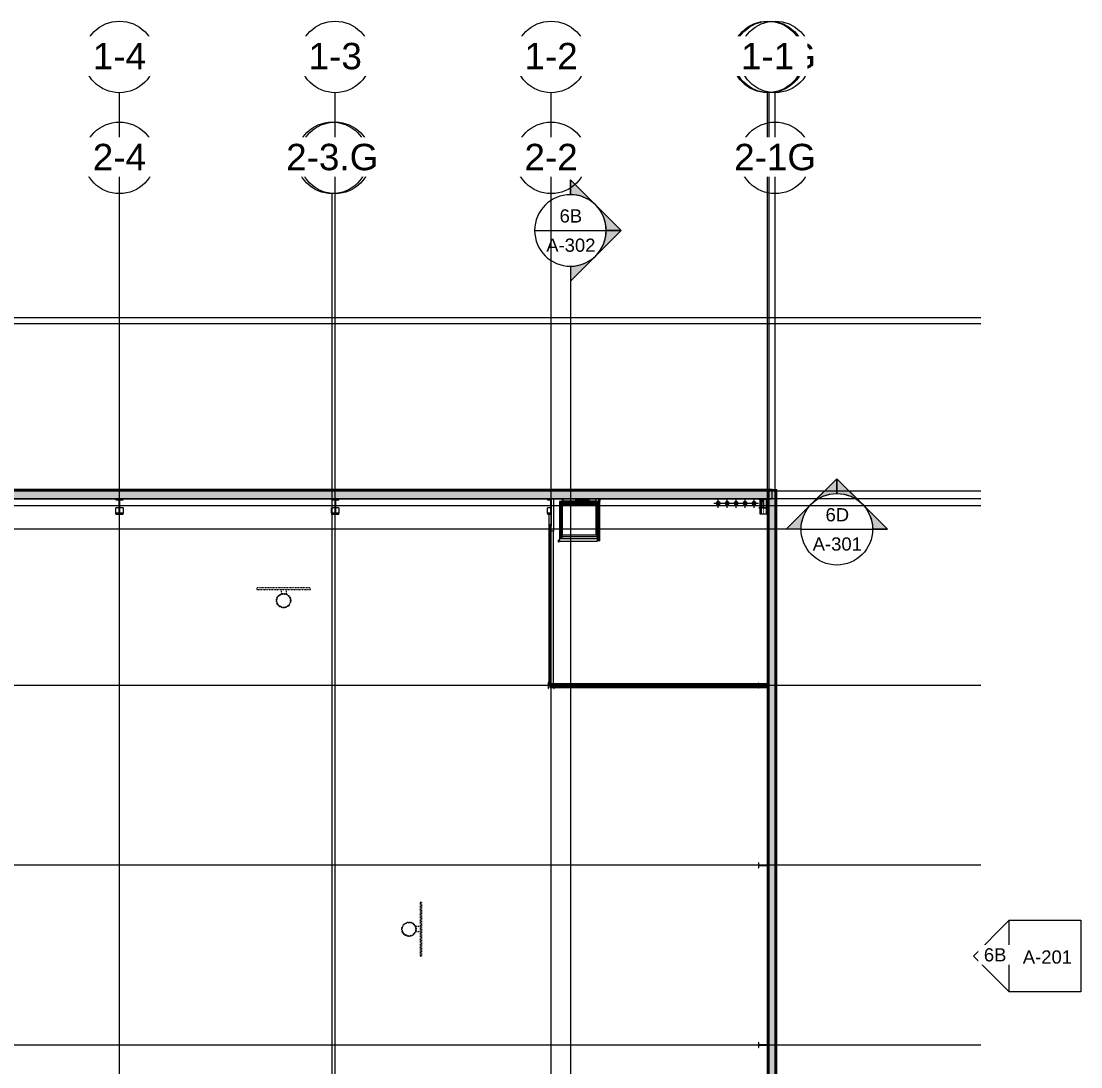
# Model space of a CAD drawing. Header units: inches. Extents: x 21290 to 29416, y -23522 to -20467.
# Drawn here: x 25270 to 26691, y -21897 to -20493 of the extents above; entities that cross this region are included whole.
import ezdxf

# ---------------------------------------------------------------- set-up
doc = ezdxf.new("R2010")
doc.units = ezdxf.units.IN
doc.header["$MEASUREMENT"] = 0
for name, pattern in [('Dash', [0.25, 0.125, -0.125]), ('Grid Line 1_2_', [0.875, 0.5, -0.125, 0.125, -0.125]), ('Hidden 1_8_', [0.1875, 0.125, -0.0625])]:
    doc.linetypes.add(name, pattern=pattern)
for name, color, linetype, lineweight in [('A-AREA', 32, 'Continuous', 70), ('A-GLAZ', 151, 'Continuous', 13), ('A-ROOF', 132, 'Continuous', 13), ('A-WALL', 113, 'Continuous', 13), ('A-WALL-PATT', 111, 'Continuous', 25), ('E-POWR-CNTR', 130, 'Continuous', 9), ('E-POWR-DROP', 130, 'Continuous', 9), ('G-ANNO-SYMB', 111, 'Continuous', 9), ('I-WALL', 2, 'Continuous', 13), ('Q-SPCQ', 91, 'Continuous', 13), ('Q-SPCQ-HDLN', 91, 'Dash', 9), ('S-BEAM', 12, 'Continuous', 13), ('S-COLS', 52, 'Continuous', 13), ('S-GRID', 1, 'Continuous', 9), ('S-GRID-IDEN', 1, 'Continuous', 9)]:
    doc.layers.add(name, color=color, linetype=linetype, lineweight=lineweight)
doc.styles.add('Arial', font='arial.ttf', dxfattribs={"height": 35.407186})
doc.styles.add('Arial_1', font='arial.ttf', dxfattribs={"height": 17.703593})
pattern_1 = [(45, (0, 0), (-19.00703, 19.00703), []), (45, (0, 28.8), (-19.00703, 19.00703), [])]
pattern_2 = [(0, (0, 0), (61.44, 15.36), [2.534, -43.546, 2.534, -43.546, -245.76]), (0, (0, 0), (61.44, 15.36), [-92.16, 2.534, -89.626, 2.534, -43.546, -107.52]), (0, (0, 0), (61.44, 15.36), [-230.4, 2.534, -28.186, 2.534, -74.266]), (120, (23.04, 7.68), (-44.02215, 45.528601), [2.534, -43.546, 2.534, -43.546, -245.76]), (120, (23.04, 7.68), (-44.02215, 45.528601), [-92.16, 2.534, -89.626, 2.534, -43.546, -107.52]), (120, (23.04, 7.68), (-44.02215, 45.528601), [-230.4, 2.534, -28.186, 2.534, -74.266]), (240, (30.72, 38.4), (-17.41785, -60.888601), [2.534, -43.546, 2.534, -43.546, -245.76]), (240, (30.72, 38.4), (-17.41785, -60.888601), [-92.16, 2.534, -89.626, 2.534, -43.546, -107.52]), (240, (30.72, 38.4), (-17.41785, -60.888601), [-230.4, 2.534, -28.186, 2.534, -74.266])]
pattern_3 = [(161.57, (0.96, 0.96), (-7.6802237, -0.0009796), [0, -54.643, 6.067, 0]), (18.43, (-0.96, 0.96), (-7.6802237, 0.0009796), [0, -54.643, 6.067, 0]), (108.43, (0.96, 0.96), (3.8382953, -19.20136532), [18.211, -42.499]), (71.57, (-0.96, 0.96), (3.8382953, 19.20136532), [18.211, -42.499])]
pattern_4 = [(0, (0, 0), (0, 24), []), (90, (0, 0), (-24, 1e-15), [])]
pattern_5 = [(225, (25691.39, -22360.053), (19.00703, -19.00703), []), (225, (25691.39, -22388.853), (19.00703, -19.00703), [])]
pattern_6 = [(225, (25401.89, -22360.053), (19.00703, -19.00703), []), (225, (25401.89, -22388.853), (19.00703, -19.00703), [])]
pattern_7 = [(225, (25980.89, -22360.053), (19.00703, -19.00703), []), (225, (25980.89, -22388.853), (19.00703, -19.00703), [])]

# ---------------------------------------------------------------- blocks, each defined once
blk = doc.blocks.new('Basketball_Backstop-Performance_Sports_Systems-3103-Ceiling_Hung - 27_-0_ to 27_-11 7_8_-706978-Roof Low')
at = {"layer": 'Q-SPCQ-HDLN', "color": 43}
for p, q in [((36, 0), (-36, 0)), ((-36, 0), (-36, -2.2)), ((-3.5, 0), (-3.5, 6.2)), ((3.5, 0), (3.5, 6.2)), ((36, -2.2), (36, 0)), ((-36, -2.2), (36, -2.2))]:
    blk.add_line(p, q, dxfattribs=at)
for radius in [9.62, 9]:
    blk.add_circle((0, 15.1), radius, dxfattribs=at)
blk = doc.blocks.new('W-Wide Flange - W18X40-1630767-Roof Low')
at = {"layer": 'S-BEAM', "color": 43, "lineweight": 9}
for p, q in [((-108.1, -3), (-108.1, 0)), ((-108.1, -3), (108.1, -3)), ((108.1, -1.6), (108.1, -3))]:
    blk.add_line(p, q, dxfattribs=at)
at = {"layer": 'S-BEAM', "color": 43, "linetype": 'Hidden 1_8_', "lineweight": 9}
blk.add_line((-108.1, -0.2), (-107, -0.2), dxfattribs=at)
blk = doc.blocks.new('W-Wide Flange - W12X26-1530486-Roof Low')
at = {"layer": 'S-BEAM', "color": 43, "lineweight": 9}
for p, q in [((-129.7, 3.2), (-118.1, 3.2)), ((-117.6, 3.2), (-109.1, 3.2)), ((-129.7, -3.2), (-118.1, -3.2)), ((-117.6, -3.2), (-109.1, -3.2))]:
    blk.add_line(p, q, dxfattribs=at)
at = {"layer": 'S-BEAM', "color": 43, "linetype": 'Hidden 1_8_', "lineweight": 9}
for p, q in [((-129.7, 0.1), (-118.1, 0.1)), ((-117.6, 0.1), (-109.1, 0.1)), ((-129.6, -0.1), (-118.2, -0.1)), ((-117.6, -0.1), (-109.1, -0.1))]:
    blk.add_line(p, q, dxfattribs=at)
blk = doc.blocks.new('columns and girder2 - one-1334686-Roof Low')
at = {"layer": 'S-BEAM', "lineweight": 9}
h = blk.add_hatch(dxfattribs=at)
h.set_pattern_fill('FP_9', color=253, style=0, pattern_type=2)
h.set_pattern_definition(pattern_5)
h.paths.add_polyline_path([(0, -1.3), (-5, -1.3), (-5, -2), (5, -2), (5, -1.3)], flags=0)
h.paths.add_polyline_path([(5, -17), (-5, -17), (-5, -18.5), (5, -18.5)], flags=0)
h.paths.add_polyline_path([(5, -1204.9), (-5, -1204.9), (-5, -1206.4), (5, -1206.4)], flags=0)
h.paths.add_polyline_path([(-5, -1224.3), (-5, -1225), (5, -1225), (5, -1224.3)], flags=0)
h = blk.add_hatch(dxfattribs=at)
h.set_pattern_fill('FP_9', color=253, style=0, pattern_type=2)
h.set_pattern_definition(pattern_5)
h.paths.add_polyline_path([(-0.6, -2), (-0.6, -17), (0.6, -17), (0.6, -2)], flags=0)
h.paths.add_polyline_path([(0.6, -1206.4), (-0.6, -1206.4), (-0.6, -1224.3), (0.6, -1224.3)], flags=0)
at = {"layer": 'S-BEAM', "color": 7}
for p, q in [((-5, -1.3), (-5, -2)), ((-5, -2), (5, -2)), ((0.6, -2), (-0.6, -2)), ((-0.6, -2), (-0.6, -17)), ((0.6, -17), (0.6, -2)), ((5, -2), (5, -1.3)), ((5, -17), (-5, -17)), ((-5, -17), (-5, -18.5)), ((-5, -18.5), (5, -18.5)), ((-0.6, -17), (0.6, -17)), ((5, -18.5), (5, -17)), ((5, -1204.9), (-5, -1204.9)), ((-5, -1204.9), (-5, -1206.4)), ((-5, -1206.4), (5, -1206.4)), ((0.6, -1206.4), (-0.6, -1206.4)), ((-0.6, -1206.4), (-0.6, -1224.3)), ((0.6, -1224.3), (0.6, -1206.4)), ((5, -1206.4), (5, -1204.9)), ((5, -1224.3), (-5, -1224.3)), ((-5, -1224.3), (-5, -1225)), ((-0.6, -1224.3), (0.6, -1224.3)), ((5, -1225), (5, -1224.3))]:
    blk.add_line(p, q, dxfattribs=at)
at = {"layer": 'S-BEAM', "color": 43, "lineweight": 9}
for p, q in [((-5, -17), (-5, -9.2)), ((-0.6, -9.2), (-5, -9.2)), ((5, -9.2), (0.6, -9.2)), ((5, -9.2), (5, -17)), ((-5, -1213.3), (-5, -1206.4)), ((5, -1206.4), (5, -1213.3)), ((-5, -1213.3), (-0.6, -1213.3)), ((0.6, -1213.3), (5, -1213.3))]:
    blk.add_line(p, q, dxfattribs=at)
blk = doc.blocks.new('columns and girder2 - one-V2-Roof Low')
at = {"layer": 'S-BEAM', "lineweight": 9}
h = blk.add_hatch(dxfattribs=at)
h.set_pattern_fill('FP_10', color=253, style=0, pattern_type=2)
h.set_pattern_definition(pattern_6)
h.paths.add_polyline_path([(0, -1.3), (-5, -1.3), (-5, -2), (5, -2), (5, -1.3)], flags=0)
h.paths.add_polyline_path([(5, -17), (-5, -17), (-5, -18.5), (5, -18.5)], flags=0)
h.paths.add_polyline_path([(5, -1204.9), (-5, -1204.9), (-5, -1206.4), (5, -1206.4)], flags=0)
h.paths.add_polyline_path([(-5, -1224.3), (-5, -1225), (5, -1225), (5, -1224.3)], flags=0)
h = blk.add_hatch(dxfattribs=at)
h.set_pattern_fill('FP_10', color=253, style=0, pattern_type=2)
h.set_pattern_definition(pattern_6)
h.paths.add_polyline_path([(-0.6, -2), (-0.6, -17), (0.6, -17), (0.6, -2)], flags=0)
h.paths.add_polyline_path([(-0.6, -1206.4), (-0.6, -1224.3), (0.6, -1224.3), (0.6, -1206.4)], flags=0)
at = {"layer": 'S-BEAM', "color": 7}
for p, q in [((-5, -1.3), (-5, -2)), ((-5, -2), (5, -2)), ((0.6, -2), (-0.6, -2)), ((-0.6, -2), (-0.6, -17)), ((0.6, -17), (0.6, -2)), ((5, -2), (5, -1.3)), ((5, -17), (-5, -17)), ((-5, -17), (-5, -18.5)), ((-5, -18.5), (5, -18.5)), ((-0.6, -17), (0.6, -17)), ((5, -18.5), (5, -17)), ((5, -1204.9), (-5, -1204.9)), ((-5, -1204.9), (-5, -1206.4)), ((-5, -1206.4), (5, -1206.4)), ((0.6, -1206.4), (-0.6, -1206.4)), ((-0.6, -1206.4), (-0.6, -1224.3)), ((0.6, -1224.3), (0.6, -1206.4)), ((5, -1206.4), (5, -1204.9)), ((5, -1224.3), (-5, -1224.3)), ((-5, -1224.3), (-5, -1225)), ((-0.6, -1224.3), (0.6, -1224.3)), ((5, -1225), (5, -1224.3))]:
    blk.add_line(p, q, dxfattribs=at)
at = {"layer": 'S-BEAM', "color": 43, "lineweight": 9}
for p, q in [((-5, -17), (-5, -9.2)), ((-0.6, -9.2), (-5, -9.2)), ((5, -9.2), (0.6, -9.2)), ((5, -9.2), (5, -17)), ((-5, -1213.3), (-5, -1206.4)), ((5, -1206.4), (5, -1213.3)), ((-5, -1213.3), (-0.6, -1213.3)), ((0.6, -1213.3), (5, -1213.3))]:
    blk.add_line(p, q, dxfattribs=at)
blk = doc.blocks.new('columns and girder2 - one-V11-Roof Low')
at = {"layer": 'S-BEAM', "lineweight": 9}
h = blk.add_hatch(dxfattribs=at)
h.set_pattern_fill('FP_19', color=253, style=0, pattern_type=2)
h.set_pattern_definition(pattern_7)
h.paths.add_polyline_path([(0, -1.3), (-5, -1.3), (-5, -2), (5, -2), (5, -1.3)], flags=0)
h.paths.add_polyline_path([(5, -17), (-5, -17), (-5, -18.5), (5, -18.5)], flags=0)
h.paths.add_polyline_path([(5, -1204.9), (0, -1204.9), (0, -1206.4), (5, -1206.4)], flags=0)
h.paths.add_polyline_path([(5, -1224.3), (0, -1224.3), (0, -1225), (5, -1225)], flags=0)
h = blk.add_hatch(dxfattribs=at)
h.set_pattern_fill('FP_19', color=253, style=0, pattern_type=2)
h.set_pattern_definition(pattern_7)
h.paths.add_polyline_path([(0.6, -2), (-0.6, -2), (-0.6, -17), (0.6, -17)], flags=0)
h.paths.add_polyline_path([(0, -1206.4), (0, -1224.3), (0.6, -1224.3), (0.6, -1206.4)], flags=0)
at = {"layer": 'S-BEAM', "color": 7}
for p, q in [((-5, -1.3), (-5, -2)), ((-5, -2), (5, -2)), ((0.6, -2), (-0.6, -2)), ((-0.6, -2), (-0.6, -17)), ((0.6, -17), (0.6, -2)), ((5, -2), (5, -1.3)), ((5, -17), (-5, -17)), ((-5, -17), (-5, -18.5)), ((-5, -18.5), (5, -18.5)), ((-0.6, -17), (0.6, -17)), ((5, -18.5), (5, -17)), ((5, -1204.9), (0, -1204.9)), ((0.6, -1206.4), (0, -1206.4)), ((0, -1206.4), (5, -1206.4)), ((0.6, -1224.3), (0.6, -1206.4)), ((5, -1206.4), (5, -1204.9)), ((0, -1224.3), (0.6, -1224.3)), ((5, -1224.3), (0, -1224.3)), ((5, -1225), (5, -1224.3))]:
    blk.add_line(p, q, dxfattribs=at)
at = {"layer": 'S-BEAM', "color": 43, "lineweight": 9}
for p, q in [((-5, -17), (-5, -9.2)), ((-0.6, -9.2), (-5, -9.2)), ((5, -9.2), (0.6, -9.2)), ((5, -9.2), (5, -17)), ((5, -1206.4), (5, -1213.3)), ((0.6, -1213.3), (5, -1213.3))]:
    blk.add_line(p, q, dxfattribs=at)
blk = doc.blocks.new('lad500 - Standard-1624177-Roof Low')
at = {"layer": 'Q-SPCQ', "color": 43, "lineweight": 9}
for p, q in [((26008.1, -21143.7), (26008.1, -21141.8)), ((26009.6, -21143.7), (26008.1, -21143.7)), ((26009.6, -21142.7), (26009.6, -21141.8)), ((26027.7, -21142.7), (26009.6, -21142.7)), ((26009.6, -21142.7), (26009.6, -21143.7)), ((26027.7, -21142.7), (26027.7, -21141.8)), ((26027.7, -21143.7), (26027.7, -21142.7)), ((26029.2, -21143.7), (26027.7, -21143.7)), ((26029.2, -21141.8), (26029.2, -21143.7))]:
    blk.add_line(p, q, dxfattribs=at)
blk = doc.blocks.new('RoofHatch_RHSR-FB_1_10228_SafetyRailSource - RoofHatch_RHSR-FB_1_10228_SafetyRailSource-1630512-Roof Low')
at = {"layer": 'A-GLAZ', "color": 43, "lineweight": 9}
for p, q in [((-40.5, 17.4), (-34.1, 17.4)), ((-40.5, -32.4), (-40.5, 17.4)), ((-38.8, 17.4), (-39.2, 17.8)), ((-39.2, 17.8), (-39.2, 17.4)), ((13.2, 17.8), (-39.2, 17.8)), ((-37, -32.4), (-37, 15.6)), ((-37, 15.6), (11, 15.6)), ((10, 16.6), (-36, 16.6)), ((-36, 16.6), (-36, 14.6)), ((-36, 14.6), (10, 14.6)), ((12.9, 17.4), (-32, 17.4)), ((12.4, 16.9), (-32, 16.9)), ((10, 14.6), (-32, 14.6)), ((10, 14.6), (10, 16.6)), ((10, -31.4), (10, 14.6)), ((11, 15.6), (11, -32.4)), ((12.9, 17.4), (12.4, 16.9)), ((12.4, -33.8), (12.4, 16.9)), ((13.2, 17.8), (12.9, 17.4)), ((12.9, -34.3), (12.9, 17.4)), ((13.2, -34.6), (13.2, 17.8)), ((-32, 13.8), (9.3, 13.8)), ((9.3, 13.8), (9.3, -30.7)), ((-34.1, -32.4), (-40.5, -32.4)), ((-39.9, -35.3), (-40, -35.3)), ((-40, -35.3), (-40, -35.8)), ((-40, -35.8), (-39.9, -35.8)), ((-39.9, -35.8), (-39.9, -35.3)), ((-39.9, -35.3), (13.9, -35.3)), ((13.9, -35.8), (-39.9, -35.8)), ((-39.2, -32.4), (-39.2, -34.6)), ((-38.8, -34.3), (-39.2, -34.6)), ((-39.2, -34.6), (13.2, -34.6)), ((-38.8, -32.4), (-38.8, -34.3)), ((-38.3, -33.8), (-38.8, -34.3)), ((-38.8, -34.3), (12.9, -34.3)), ((-38.3, -32.4), (-38.3, -33.8)), ((-38.3, -33.8), (12.4, -33.8)), ((11, -32.4), (-37, -32.4)), ((9.3, -30.7), (-32, -30.7)), ((-32, -31.4), (10, -31.4)), ((12.4, -33.8), (12.9, -34.3)), ((12.9, -34.3), (13.2, -34.6)), ((13.9, -35.3), (13.9, -35.8)), ((14, -35.3), (13.9, -35.3)), ((13.9, -35.8), (14, -35.8)), ((14, -35.8), (14, -35.3))]:
    blk.add_line(p, q, dxfattribs=at)
at = {"layer": 'A-GLAZ', "color": 7}
for p, q in [((-32, 17.4), (-34.1, 17.4)), ((-34.1, 17.4), (-34.1, -32.4)), ((-32, -32.4), (-32, 17.4)), ((-34.1, -32.4), (-32, -32.4))]:
    blk.add_line(p, q, dxfattribs=at)
for centre, start, end in [((-40, 18.7), 360, 180), ((-40, 18.7), 180, 360), ((14.1, -35.5), 360, 166.5752), ((14.1, -35.5), 191.0739, 360)]:
    blk.add_arc(centre, 1.25, start, end, dxfattribs=at)
blk = doc.blocks.new('W-Wide Flange - W12X22-1624375-Roof Low')
at = {"layer": 'S-BEAM', "color": 43, "lineweight": 9}
for p, q in [((-142.2, -1.6), (-142.2, 2)), ((-142.2, 2), (-142.1, 2)), ((-141.9, 2), (-138, 2)), ((82.5, -2), (127, -2))]:
    blk.add_line(p, q, dxfattribs=at)
at = {"layer": 'S-BEAM', "color": 43, "linetype": 'Hidden 1_8_', "lineweight": 9}
for p, q in [((-142.2, 0.1), (-142.1, 0.1)), ((-141.9, 0.1), (-138, 0.1)), ((82.5, 0.1), (127, 0.1)), ((-142.2, -0.1), (-142.1, -0.1)), ((-141.9, -0.1), (-138, -0.1)), ((82.5, -0.1), (127, -0.1))]:
    blk.add_line(p, q, dxfattribs=at)
blk = doc.blocks.new('Grid - Grid Head - Circle-14747-Roof Low')
at = {"layer": 'S-GRID-IDEN'}
blk.add_circle((0, 0), 0.25, dxfattribs=at)
blk = doc.blocks.new('Section - Section Head - Filled-1526-Roof Low')
at = {"layer": 'G-ANNO-SYMB'}
h = blk.add_hatch(color=256, dxfattribs=at)
edge = h.paths.add_edge_path(flags=0)
edge.add_line((-0.4268, 0.1768), (-0.25, 0.3536))
edge.add_line((-0.25, 0.3536), (-0.25, 0.25))
edge.add_arc((-0.25, 0), 0.25, 90, 135)
h = blk.add_hatch(color=256, dxfattribs=at)
edge = h.paths.add_edge_path(flags=0)
edge.add_arc((-0.25, 0), 0.25, 45, 90)
edge.add_line((-0.25, 0.25), (-0.25, 0.3536))
edge.add_line((-0.25, 0.3536), (-0.0732, 0.1768))
h = blk.add_hatch(color=256, dxfattribs=at)
edge = h.paths.add_edge_path(flags=0)
edge.add_arc((-0.25, 0), 0.2503, 137.9216, 180)
edge.add_line((-0.5003, 0), (-0.6036, 0))
edge.add_line((-0.6036, 0), (-0.4358, 0.1678))
h = blk.add_hatch(color=256, dxfattribs=at)
edge = h.paths.add_edge_path(flags=0)
edge.add_line((-0.0642, 0.1678), (0.1036, 0))
edge.add_line((0.1036, 0), (0.0003, 0))
edge.add_arc((-0.25, 0), 0.2503, 0, 42.0784)
for p, q in [((-0.25, 0.3536), (-0.6036, 0)), ((-0.25, 0.3536), (-0.4268, 0.1768)), ((-0.25, 0.3536), (0.1036, 0)), ((-0.25, 0.25), (-0.25, 0.3536)), ((-0.0732, 0.1768), (-0.25, 0.3536)), ((-0.25, 0.3536), (-0.25, 0.25)), ((-0.4358, 0.1678), (-0.6036, 0)), ((0.1036, 0), (-0.0642, 0.1678)), ((-0.6036, 0), (-0.5003, 0)), ((0.0003, 0), (0.1036, 0)), ((-0.5, 0), (-0.6036, 0)), ((0, 0), (0.1036, 0))]:
    blk.add_line(p, q, dxfattribs=at)
for radius, start, end in [(0.25, 360, 180), (0.25, 90, 135), (0.25, 45, 90), (0.2503, 137.9216, 180), (0.2503, 0, 42.0784), (0.25, 180, 360)]:
    blk.add_arc((-0.25, 0), radius, start, end, dxfattribs=at)
blk = doc.blocks.new('Elevation - Detail Number-93309-Roof Low')
at = {"layer": 'G-ANNO-SYMB'}
for p, q in [((-0.25, -0.25), (-0.25, 0.25)), ((-0.25, 0.25), (0.25, 0.25)), ((0.25, 0.25), (0.25, -0.25)), ((0.25, -0.25), (-0.25, -0.25))]:
    blk.add_line(p, q, dxfattribs=at)
blk = doc.blocks.new('Elevation - Detail Number-93036-Roof Low')
at = {"layer": 'G-ANNO-SYMB'}
for p, q in [((0, 0.25), (-0.25, 0)), ((0.25, 0), (0, 0.25)), ((-0.25, 0), (0.25, 0))]:
    blk.add_line(p, q, dxfattribs=at)

msp = doc.modelspace()

# ---------------------------------------------------------------- hatches: boundary and pattern name
at = {"layer": 'A-WALL-PATT', "lineweight": 9}
h = msp.add_hatch(dxfattribs=at)
h.set_pattern_fill('FP_4', color=253, style=0, pattern_type=2)
h.set_pattern_definition(pattern_4)
h.paths.add_polyline_path([(24609.30053, -21124.30281), (26277.26523, -21124.30281), (26277.26523, -21123.30281), (22780.26523, -21123.30281), (22780.26523, -21124.30281), (24539.11371, -21124.30281)], flags=0)
h = msp.add_hatch(dxfattribs=at)
h.set_pattern_fill('FP_6', color=253, style=0, pattern_type=2)
h.set_pattern_definition(pattern_3)
h.paths.add_polyline_path([(24609.30053, -21134.30281), (26277.26523, -21134.30281), (26277.26523, -21124.30281), (22780.26523, -21124.30281), (22780.26523, -21134.30281), (24539.11371, -21134.30281)], flags=0)
h = msp.add_hatch(dxfattribs=at)
h.set_pattern_fill('FP_6', color=253, style=0, pattern_type=2)
h.set_pattern_definition(pattern_3)
h.paths.add_polyline_path([(26271.39023, -22233.42781), (26281.39023, -22233.42781), (26281.39023, -21124.30281), (26271.39023, -21124.30281), (26271.39023, -22104.33628)], flags=0)
h = msp.add_hatch(dxfattribs=at)
h.set_pattern_fill('FP_4', color=253, style=0, pattern_type=2)
h.set_pattern_definition(pattern_4)
h.paths.add_polyline_path([(26281.39023, -22233.42781), (26282.39023, -22233.42781), (26282.39023, -21124.30281), (26281.39023, -21124.30281), (26281.39023, -22104.33628)], flags=0)
h = msp.add_hatch(dxfattribs=at)
h.set_pattern_fill('FP_7', color=253, style=0, pattern_type=2)
h.set_pattern_definition(pattern_2)
h.paths.add_polyline_path([(25979.32773, -21386.55281), (25979.95273, -21386.55281), (25979.95273, -21177.70707), (25979.32773, -21177.70707), (25979.32773, -21378.11641)], flags=0)
h = msp.add_hatch(dxfattribs=at)
h.set_pattern_fill('FP_7', color=253, style=0, pattern_type=2)
h.set_pattern_definition(pattern_2)
h.paths.add_polyline_path([(25983.57773, -21386.55281), (25984.20273, -21386.55281), (25984.20273, -21177.70707), (25983.57773, -21177.70707), (25983.57773, -21378.11641)], flags=0)
h = msp.add_hatch(dxfattribs=at)
h.set_pattern_fill('FP_7', color=253, style=0, pattern_type=2)
h.set_pattern_definition(pattern_2)
h.paths.add_polyline_path([(25995.49016, -21387.49031), (26271.39023, -21387.49031), (26271.39023, -21386.86531), (25979.32773, -21386.86531), (25979.32773, -21387.49031)], flags=0)
at = {"layer": 'E-POWR-DROP', "lineweight": 13}
for points in [[(26205.11577, -21143.79245), (26206.05061, -21143.64748), (26206.77202, -21143.34866), (26207.45807, -21142.82224), (26207.98448, -21142.1362), (26208.3154, -21141.33729), (26208.42827, -21140.47995), (26208.3154, -21139.62261), (26207.98448, -21138.8237), (26207.45807, -21138.13766), (26206.77202, -21137.61124), (26205.97311, -21137.28032), (26205.11577, -21137.16745), (26204.25844, -21137.28032), (26203.45952, -21137.61124), (26202.77348, -21138.13766), (26202.24707, -21138.8237), (26201.91615, -21139.62261), (26201.80327, -21140.47995), (26201.91615, -21141.33729), (26202.24707, -21142.1362), (26202.77348, -21142.82224), (26203.45952, -21143.34866), (26204.25844, -21143.67958)], [(26217.11577, -21143.79245), (26217.97311, -21143.67958), (26218.77202, -21143.34866), (26219.45807, -21142.82224), (26219.98448, -21142.1362), (26220.3154, -21141.33729), (26220.42827, -21140.47995), (26220.3154, -21139.62261), (26219.98448, -21138.8237), (26219.45807, -21138.13766), (26218.77202, -21137.61124), (26217.97311, -21137.28032), (26217.11577, -21137.16745), (26216.25844, -21137.28032), (26215.45952, -21137.61124), (26214.77348, -21138.13766), (26214.24707, -21138.8237), (26213.91615, -21139.62261), (26213.80327, -21140.47995), (26213.91615, -21141.33729), (26214.24707, -21142.1362), (26214.77348, -21142.82224), (26215.45952, -21143.34866), (26216.25844, -21143.67958)], [(26229.11577, -21143.79245), (26229.97311, -21143.67958), (26230.77202, -21143.34866), (26231.45807, -21142.82224), (26231.98448, -21142.1362), (26232.3154, -21141.33729), (26232.42827, -21140.47995), (26232.3154, -21139.62261), (26231.98448, -21138.8237), (26231.45807, -21138.13766), (26230.77202, -21137.61124), (26229.97311, -21137.28032), (26229.11577, -21137.16745), (26228.25844, -21137.28032), (26227.45952, -21137.61124), (26226.77348, -21138.13766), (26226.24707, -21138.8237), (26225.91615, -21139.62261), (26225.80327, -21140.47995), (26225.91615, -21141.33729), (26226.24707, -21142.1362), (26226.77348, -21142.82224), (26227.45952, -21143.34866), (26228.25844, -21143.67958)], [(26241.11577, -21143.79245), (26241.97311, -21143.67958), (26242.77202, -21143.34866), (26243.45807, -21142.82224), (26243.98448, -21142.1362), (26244.3154, -21141.33729), (26244.42827, -21140.47995), (26244.3154, -21139.62261), (26243.98448, -21138.8237), (26243.45807, -21138.13766), (26242.77202, -21137.61124), (26241.97311, -21137.28032), (26241.11577, -21137.16745), (26240.25844, -21137.28032), (26239.45952, -21137.61124), (26238.77348, -21138.13766), (26238.24707, -21138.8237), (26237.91615, -21139.62261), (26237.80327, -21140.47995), (26237.91615, -21141.33729), (26238.24707, -21142.1362), (26238.77348, -21142.82224), (26239.45952, -21143.34866), (26240.25844, -21143.67958)], [(26253.11577, -21143.79245), (26253.97311, -21143.67958), (26254.77202, -21143.34866), (26255.45807, -21142.82224), (26255.98448, -21142.1362), (26256.3154, -21141.33729), (26256.42827, -21140.47995), (26256.3154, -21139.62261), (26255.98448, -21138.8237), (26255.45807, -21138.13766), (26254.77202, -21137.61124), (26253.97311, -21137.28032), (26253.11577, -21137.16745), (26252.25844, -21137.28032), (26251.45952, -21137.61124), (26250.77348, -21138.13766), (26250.24707, -21138.8237), (26249.91615, -21139.62261), (26249.80327, -21140.47995), (26249.91615, -21141.33729), (26250.24707, -21142.1362), (26250.77348, -21142.82224), (26251.45952, -21143.34866), (26252.25844, -21143.67958)]]:
    msp.add_hatch(color=8, dxfattribs=at).paths.add_polyline_path(points, flags=0)
at = {"layer": 'S-COLS', "lineweight": 9}
h = msp.add_hatch(dxfattribs=at)
h.set_pattern_fill('FP_1', color=253, style=0, pattern_type=2)
h.set_pattern_definition(pattern_1)
h.paths.add_polyline_path([(26259.39023, -21146.80281), (26271.39023, -21146.80281), (26271.39023, -21146.36922), (26266.22616, -21146.36922), (26265.73726, -21146.16671), (26265.53476, -21145.67781), (26265.53476, -21135.42781), (26265.73726, -21134.93891), (26266.22616, -21134.7364), (26271.39023, -21134.7364), (26271.39023, -21134.30281), (26259.39023, -21134.30281), (26259.39023, -21134.7364), (26264.55429, -21134.7364), (26265.04319, -21134.93891), (26265.24569, -21135.42781), (26265.22571, -21145.72605), (26265.04319, -21146.16671), (26264.55429, -21146.36922), (26259.39023, -21146.36922)], flags=0)
h = msp.add_hatch(dxfattribs=at)
h.set_pattern_fill('FP_1', color=253, style=0, pattern_type=2)
h.set_pattern_definition(pattern_1)
h.paths.add_polyline_path([(26271.01023, -21629.54781), (26271.39023, -21629.54781), (26271.39023, -21623.05781), (26271.01023, -21623.05781), (26271.01023, -21625.50531), (26270.81033, -21625.98791), (26270.32773, -21626.18781), (26260.25273, -21626.18781), (26259.77012, -21625.98791), (26259.57023, -21625.50531), (26259.57023, -21623.05781), (26259.19023, -21623.05781), (26259.19023, -21629.54781), (26259.57023, -21629.54781), (26259.57023, -21627.10031), (26259.77012, -21626.61771), (26260.25273, -21626.41781), (26270.32773, -21626.41781), (26270.81033, -21626.61771), (26271.01023, -21627.10031)], flags=0)
h = msp.add_hatch(dxfattribs=at)
h.set_pattern_fill('FP_1', color=253, style=0, pattern_type=2)
h.set_pattern_definition(pattern_1)
h.paths.add_polyline_path([(26271.01023, -21870.79781), (26271.39023, -21870.79781), (26271.39023, -21864.30781), (26271.01023, -21864.30781), (26271.01023, -21866.75531), (26270.81033, -21867.23791), (26270.32773, -21867.43781), (26260.25273, -21867.43781), (26259.77012, -21867.23791), (26259.57023, -21866.75531), (26259.57023, -21864.30781), (26259.19023, -21864.30781), (26259.19023, -21870.79781), (26259.57023, -21870.79781), (26259.57023, -21868.35031), (26259.77012, -21867.86771), (26260.25273, -21867.66781), (26270.32773, -21867.66781), (26270.81033, -21867.86771), (26271.01023, -21868.35031)], flags=0)

# ---------------------------------------------------------------- linework, layer by layer
at = {"layer": 'A-AREA', "color": 43, "lineweight": 9}
msp.add_line((25984.52108, -21175.92781), (25984.52108, -21134.30281), dxfattribs=at)
at = {"layer": 'A-ROOF', "color": 43, "lineweight": 9}
for p, q in [((25980.89023, -21134.30281), (25980.89023, -21171.21055)), ((25996.39023, -21137.85667), (25996.39023, -21134.30281)), ((26040.89023, -21134.30281), (26040.89023, -21137.85667)), ((26261.39023, -21146.36922), (26261.39023, -21134.7364)), ((26261.39023, -21155.30281), (26261.39023, -21146.80281)), ((26271.39023, -21155.30281), (26261.39023, -21155.30281))]:
    msp.add_line(p, q, dxfattribs=at)
at = {"layer": 'A-WALL', "color": 7}
for p, q in [((26277.26523, -21121.80281), (22778.89023, -21121.80281)), ((22780.26523, -21123.30281), (26277.26523, -21123.30281)), ((26283.89023, -21124.30281), (22780.26523, -21124.30281)), ((22780.26523, -21134.30281), (26277.26523, -21134.30281)), ((26271.39023, -21124.30281), (26271.39023, -22233.42781)), ((26277.26523, -21134.30281), (26277.26523, -21121.80281)), ((26281.39023, -22233.42781), (26281.39023, -21124.30281)), ((26282.39023, -22233.42781), (26282.39023, -21124.30281)), ((26283.89023, -22233.42781), (26283.89023, -21124.30281)), ((25979.95273, -21177.70707), (25979.95273, -21386.55281)), ((25983.57773, -21177.70707), (25983.57773, -21386.55281)), ((26271.39023, -21383.24031), (25979.32773, -21383.24031)), ((26271.39023, -21386.86531), (25979.32773, -21386.86531))]:
    msp.add_line(p, q, dxfattribs=at)
at = {"layer": 'A-WALL', "color": 43, "lineweight": 9}
for p, q in [((26277.26523, -21121.80281), (26283.89023, -21121.80281)), ((26283.89023, -21124.30281), (26283.89023, -21121.80281)), ((25980.89023, -21135.05281), (23072.76523, -21135.05281)), ((26270.64023, -21135.05281), (26269.25937, -21135.05281))]:
    msp.add_line(p, q, dxfattribs=at)
at = {"layer": 'E-POWR-CNTR', "color": 43}
for p, q in [((26205.11577, -21146.47995), (26205.11577, -21134.47995)), ((26217.11577, -21146.47995), (26217.11577, -21134.47995)), ((26229.11577, -21146.47995), (26229.11577, -21134.47995)), ((26241.11577, -21146.47995), (26241.11577, -21134.47995)), ((26253.11577, -21146.47995), (26253.11577, -21134.47995)), ((26199.11577, -21140.47995), (26211.11577, -21140.47995)), ((26211.11577, -21140.47995), (26223.11577, -21140.47995)), ((26223.11577, -21140.47995), (26235.11577, -21140.47995)), ((26235.11577, -21140.47995), (26247.11577, -21140.47995)), ((26247.11577, -21140.47995), (26259.11577, -21140.47995))]:
    msp.add_line(p, q, dxfattribs=at)
at = {"layer": 'G-ANNO-SYMB'}
for p, q in [((25958.81696, -20774.32008), (26054.81696, -20774.32008)), ((26006.81696, -20822.32008), (26006.81696, -23247.85936)), ((26316.22594, -21175.34566), (22772.63634, -21175.34566)), ((26316.22594, -21175.34566), (26412.22594, -21175.34566))]:
    msp.add_line(p, q, dxfattribs=at)
at = {"layer": 'I-WALL', "color": 43, "lineweight": 9}
for p, q in [((25978.45273, -21168.93076), (25978.45273, -21155.16169)), ((25978.45273, -21384.91031), (25978.45273, -21170.0075)), ((25980.89023, -21170.0075), (25978.45273, -21170.0075)), ((25979.32773, -21177.70707), (25979.32773, -21170.0075)), ((25984.20273, -21171.21055), (25984.20273, -21177.70707)), ((25979.32773, -21384.91031), (25978.45273, -21384.91031))]:
    msp.add_line(p, q, dxfattribs=at)
at = {"layer": 'I-WALL', "color": 7}
for p, q in [((25984.20273, -21177.70707), (25979.32773, -21177.70707)), ((25979.32773, -21177.70707), (25979.32773, -21387.49031)), ((25984.20273, -21386.55281), (25984.20273, -21177.70707)), ((26271.39023, -21382.61531), (25979.32773, -21382.61531)), ((25979.32773, -21386.55281), (25984.20273, -21386.55281)), ((25979.32773, -21387.49031), (26271.39023, -21387.49031))]:
    msp.add_line(p, q, dxfattribs=at)
at = {"layer": 'S-COLS', "color": 7}
for p, q in [((26271.39023, -21134.30281), (26259.39023, -21134.30281)), ((26259.39023, -21134.30281), (26259.39023, -21134.7364)), ((26259.39023, -21134.7364), (26264.55429, -21134.7364)), ((26266.22616, -21134.7364), (26271.39023, -21134.7364)), ((26271.39023, -21134.7364), (26271.39023, -21134.30281)), ((26264.55429, -21146.36922), (26259.39023, -21146.36922)), ((26259.39023, -21146.36922), (26259.39023, -21146.80281)), ((26259.39023, -21146.80281), (26271.39023, -21146.80281)), ((26265.24569, -21135.42781), (26265.24569, -21145.67781)), ((26265.53476, -21145.67781), (26265.53476, -21135.42781)), ((26271.39023, -21146.36922), (26266.22616, -21146.36922)), ((26271.39023, -21146.80281), (26271.39023, -21146.36922)), ((26259.57023, -21381.80781), (26259.19023, -21381.80781)), ((26259.19023, -21381.80781), (26259.19023, -21388.29781)), ((26259.19023, -21388.29781), (26259.57023, -21388.29781)), ((26259.57023, -21384.25531), (26259.57023, -21381.80781)), ((26259.57023, -21388.29781), (26259.57023, -21385.85031)), ((26270.32773, -21384.93781), (26260.25273, -21384.93781)), ((26260.25273, -21385.16781), (26270.32773, -21385.16781)), ((26271.39023, -21381.80781), (26271.01023, -21381.80781)), ((26271.01023, -21381.80781), (26271.01023, -21384.25531)), ((26271.01023, -21385.85031), (26271.01023, -21388.29781)), ((26271.01023, -21388.29781), (26271.39023, -21388.29781)), ((26271.39023, -21388.29781), (26271.39023, -21381.80781)), ((26259.57023, -21623.05781), (26259.19023, -21623.05781)), ((26259.19023, -21623.05781), (26259.19023, -21629.54781)), ((26259.19023, -21629.54781), (26259.57023, -21629.54781)), ((26259.57023, -21625.50531), (26259.57023, -21623.05781)), ((26259.57023, -21629.54781), (26259.57023, -21627.10031)), ((26270.32773, -21626.18781), (26260.25273, -21626.18781)), ((26260.25273, -21626.41781), (26270.32773, -21626.41781)), ((26271.39023, -21623.05781), (26271.01023, -21623.05781)), ((26271.01023, -21623.05781), (26271.01023, -21625.50531)), ((26271.01023, -21627.10031), (26271.01023, -21629.54781)), ((26271.01023, -21629.54781), (26271.39023, -21629.54781)), ((26271.39023, -21629.54781), (26271.39023, -21623.05781)), ((26259.57023, -21864.30781), (26259.19023, -21864.30781)), ((26259.19023, -21864.30781), (26259.19023, -21870.79781)), ((26259.19023, -21870.79781), (26259.57023, -21870.79781)), ((26259.57023, -21866.75531), (26259.57023, -21864.30781)), ((26259.57023, -21870.79781), (26259.57023, -21868.35031)), ((26270.32773, -21867.43781), (26260.25273, -21867.43781)), ((26260.25273, -21867.66781), (26270.32773, -21867.66781)), ((26271.39023, -21864.30781), (26271.01023, -21864.30781)), ((26271.01023, -21864.30781), (26271.01023, -21866.75531)), ((26271.01023, -21868.35031), (26271.01023, -21870.79781)), ((26271.01023, -21870.79781), (26271.39023, -21870.79781)), ((26271.39023, -21870.79781), (26271.39023, -21864.30781))]:
    msp.add_line(p, q, dxfattribs=at)
at = {"layer": 'S-COLS', "color": 43, "lineweight": 9}
for p, q in [((25977.32523, -21381.05281), (25976.89023, -21381.05281)), ((25976.89023, -21381.05281), (25976.89023, -21389.05281)), ((25976.89023, -21389.05281), (25977.32523, -21389.05281)), ((25977.32523, -21381.05281), (25977.32523, -21384.22031)), ((25977.32523, -21389.05281), (25977.32523, -21385.88531)), ((25978.01523, -21385.19531), (25979.32773, -21385.19531)), ((25984.45523, -21387.49031), (25984.45523, -21389.05281)), ((25984.45523, -21389.05281), (25984.89023, -21389.05281)), ((25984.89023, -21387.49031), (25984.89023, -21389.05281))]:
    msp.add_line(p, q, dxfattribs=at)
at = {"layer": 'S-COLS', "color": 7}
for centre, radius, start, end in [((26264.55429, -21135.42781), 0.69141, 0, 90), ((26266.22616, -21135.42781), 0.69141, 90, 180), ((26264.55429, -21145.67781), 0.69141, 270, 0), ((26266.22616, -21145.67781), 0.69141, 180, 270), ((26260.25273, -21384.25531), 0.6825, 180, 270), ((26260.25273, -21385.85031), 0.6825, 90, 180), ((26270.32773, -21384.25531), 0.6825, 270, 0), ((26270.32773, -21385.85031), 0.6825, 0, 90), ((26260.25273, -21625.50531), 0.6825, 180, 270), ((26260.25273, -21627.10031), 0.6825, 90, 180), ((26270.32773, -21625.50531), 0.6825, 270, 0), ((26270.32773, -21627.10031), 0.6825, 0, 90), ((26260.25273, -21866.75531), 0.6825, 180, 270), ((26260.25273, -21868.35031), 0.6825, 90, 180), ((26270.32773, -21866.75531), 0.6825, 270, 0), ((26270.32773, -21868.35031), 0.6825, 0, 90)]:
    msp.add_arc(centre, radius, start, end, dxfattribs=at)
at = {"layer": 'S-COLS', "color": 43, "lineweight": 9}
for centre, start, end in [((25978.01523, -21384.22031), 180, 258.26086957), ((25978.01523, -21385.88531), 90, 180)]:
    msp.add_arc(centre, 0.69, start, end, dxfattribs=at)
at = {"layer": 'S-GRID', "linetype": 'Grid Line 1_2_'}
for p, q in [((25401.89023, -23275.7461), (25401.89023, -20589.47733)), ((25691.39023, -23275.7461), (25691.39023, -20589.47733)), ((25980.89023, -23275.7461), (25980.89023, -20589.47733)), ((26271.39023, -23275.7461), (26271.39023, -20589.47733)), ((26273.39023, -23275.7461), (26273.39023, -20589.47733)), ((26281.39023, -23275.7461), (26281.39023, -20589.47733)), ((25401.89023, -23275.7461), (25401.89023, -20724.9518)), ((25687.39023, -23275.7461), (25687.39023, -20724.9518)), ((25691.39023, -23275.7461), (25691.39023, -20724.9518)), ((25980.89023, -23275.7461), (25980.89023, -20724.9518)), ((26281.39023, -23425.7461), (26281.39023, -20724.9518)), ((26557.32365, -20891.55281), (21423.73698, -20891.55281)), ((26557.32365, -20899.55281), (21423.73698, -20899.55281)), ((26557.32365, -21124.30281), (21423.73698, -21124.30281)), ((26557.32365, -21134.30281), (21423.73698, -21134.30281)), ((26557.32365, -21143.80281), (21423.73698, -21143.80281)), ((26557.32365, -21385.05281), (21423.73698, -21385.05281)), ((26557.32365, -21385.05281), (21423.73698, -21385.05281)), ((26557.32365, -21626.30281), (21423.73698, -21626.30281)), ((26557.32365, -21626.30281), (21423.73698, -21626.30281)), ((26557.32365, -21867.55281), (21423.73698, -21867.55281)), ((26557.32365, -21867.55281), (21423.73698, -21867.55281))]:
    msp.add_line(p, q, dxfattribs=at)

# ---------------------------------------------------------------- block references
at = {"layer": 'A-GLAZ', "color": 250, "lineweight": 9, "rotation": 89.99999999999999}
msp.add_blockref('RoofHatch_RHSR-FB_1_10228_SafetyRailSource - RoofHatch_RHSR-FB_1_10228_SafetyRailSource-1630512-Roof Low', (26010.21125, -21151.07014), dxfattribs=at)
at = {"layer": 'G-ANNO-SYMB', "xscale": 191.9999999999999, "yscale": 191.9999999999999, "zscale": 191.9999999999999}
for name, p, rotation in [('Section - Section Head - Filled-1526-Roof Low', (26006.81696, -20822.32008), 269.9999999999996), ('Elevation - Detail Number-93036-Roof Low', (26595.45732, -21748.17163), 90)]:
    msp.add_blockref(name, p, dxfattribs=dict(at, rotation=rotation))
at = {"layer": 'G-ANNO-SYMB', "extrusion": (0, 0, -1), "xscale": 191.9999999999999, "yscale": 191.9999999999999, "zscale": 191.9999999999999}
msp.add_blockref('Section - Section Head - Filled-1526-Roof Low', (-26316.22594, -21175.34566), dxfattribs=at)
at = {"layer": 'G-ANNO-SYMB', "xscale": 191.9999999999999, "yscale": 191.9999999999999, "zscale": 191.9999999999999}
msp.add_blockref('Elevation - Detail Number-93309-Roof Low', (26643.45732, -21748.17163), dxfattribs=at)
at = {"layer": 'Q-SPCQ', "color": 43, "lineweight": 9}
msp.add_blockref('lad500 - Standard-1624177-Roof Low', (0, 0), dxfattribs=at)
for p, rotation in [((25622.16879, -21256.05281), 180), ((25805.39023, -21712.05281), 89.99999999990293)]:
    msp.add_blockref('Basketball_Backstop-Performance_Sports_Systems-3103-Ceiling_Hung - 27_-0_ to 27_-11 7_8_-706978-Roof Low', p, dxfattribs=dict(at, rotation=rotation))
at = {"layer": 'S-BEAM', "color": 43, "lineweight": 9}
for name, p, rotation in [('W-Wide Flange - W12X22-1624375-Roof Low', (26123.39511, -21136.7514), 180), ('W-Wide Flange - W12X26-1530486-Roof Low', (26266.01523, -21264.42781), 270), ('columns and girder2 - one-V2-Roof Low', (25401.89023, -22360.05281), 180), ('columns and girder2 - one-1334686-Roof Low', (25691.39023, -22360.05281), 180), ('columns and girder2 - one-V11-Roof Low', (25980.89023, -22360.05281), 180), ('W-Wide Flange - W18X40-1630767-Roof Low', (25980.89023, -21276.99178), 270)]:
    msp.add_blockref(name, p, dxfattribs=dict(at, rotation=rotation))
at = {"layer": 'S-GRID-IDEN', "xscale": 191.9999999999999, "yscale": 191.9999999999999, "zscale": 191.9999999999999}
for p in [(25401.89023, -20541.47733), (25691.39023, -20541.47733), (25980.89023, -20541.47733), (26281.39023, -20541.47733), (25401.89023, -20676.9518), (25691.39023, -20676.9518), (25980.89023, -20676.9518), (26281.39023, -20676.9518)]:
    msp.add_blockref('Grid - Grid Head - Circle-14747-Roof Low', p, dxfattribs=at)

# ---------------------------------------------------------------- texts
at = {"layer": 'G-ANNO-SYMB', "char_height": 17.703593, "attachment_point": 2, "line_spacing_factor": 0.938532, "style": 'Arial_1'}
for s, insert, width in [('6B', (26007.4317, -20745.98183), 36.072), ('A-302', (26007.4317, -20785.25432), 78.624), ('6D', (26364.84068, -21147.00741), 37.584), ('A-301', (26364.84068, -21186.2799), 78.624)]:
    msp.add_mtext(s, dxfattribs=dict(at, insert=insert, width=width))

# ---------------------------------------------------------------- next in the draw order: texts
at = {"layer": 'G-ANNO-SYMB', "insert": (26646.65246, -21740.54476), "char_height": 17.703593, "width": 78.624, "attachment_point": 2, "line_spacing_factor": 0.938532, "style": 'Arial_1', "bg_fill": 3, "box_fill_scale": 1.25, "bg_fill_color": 0, "bg_fill_transparency": 0}
msp.add_mtext('A-201', dxfattribs=at)
at = {"layer": 'S-GRID-IDEN', "char_height": 35.407186, "attachment_point": 2, "line_spacing_factor": 0.938532, "style": 'Arial', "bg_fill": 3, "box_fill_scale": 1.25, "bg_fill_color": 0, "bg_fill_transparency": 0}
for s, insert, width in [('1-4', (25401.881, -20522.60359), 85.104), ('1-3', (25691.381, -20522.60359), 85.104), ('1-2', (25980.881, -20522.60359), 85.104), ('1-1G', (26281.381, -20522.60359), 130.896), ('2-4', (25401.881, -20658.07806), 85.104), ('2-3', (25691.381, -20658.07806), 85.104), ('2-2', (25980.881, -20658.07806), 85.104), ('2-1G', (26281.381, -20658.07806), 130.896)]:
    msp.add_mtext(s, dxfattribs=dict(at, insert=insert, width=width))

# ---------------------------------------------------------------- next in the draw order: block references
at = {"layer": 'S-GRID-IDEN', "xscale": 191.9999999999999, "yscale": 191.9999999999999, "zscale": 191.9999999999999}
for p in [(26273.39023, -20541.47733), (25687.39023, -20676.9518)]:
    msp.add_blockref('Grid - Grid Head - Circle-14747-Roof Low', p, dxfattribs=at)

# ---------------------------------------------------------------- next in the draw order: texts
at = {"layer": 'G-ANNO-SYMB', "insert": (26576.54584, -21737.60129), "char_height": 17.703593, "width": 36.072, "attachment_point": 2, "line_spacing_factor": 0.938532, "style": 'Arial_1', "bg_fill": 3, "box_fill_scale": 1.25, "bg_fill_color": 0, "bg_fill_transparency": 0}
msp.add_mtext('6B', dxfattribs=at)

# ---------------------------------------------------------------- next in the draw order: texts
at = {"layer": 'S-GRID-IDEN', "char_height": 35.407186, "attachment_point": 2, "line_spacing_factor": 0.938532, "style": 'Arial', "bg_fill": 3, "box_fill_scale": 1.25, "bg_fill_color": 0, "bg_fill_transparency": 0}
for s, insert, width in [('2-1', (26273.381, -20522.60359), 85.104), ('2-3.G', (25687.381, -20658.07806), 147.312)]:
    msp.add_mtext(s, dxfattribs=dict(at, insert=insert, width=width))

# ---------------------------------------------------------------- next in the draw order: block references
at = {"layer": 'S-GRID-IDEN', "xscale": 191.9999999999999, "yscale": 191.9999999999999, "zscale": 191.9999999999999}
msp.add_blockref('Grid - Grid Head - Circle-14747-Roof Low', (26271.39023, -20541.47733), dxfattribs=at)

# ---------------------------------------------------------------- next in the draw order: texts
at = {"layer": 'S-GRID-IDEN', "insert": (26271.381, -20522.60359), "char_height": 35.407186, "width": 85.104, "attachment_point": 2, "line_spacing_factor": 0.938532, "style": 'Arial', "bg_fill": 3, "box_fill_scale": 1.25, "bg_fill_color": 0, "bg_fill_transparency": 0}
msp.add_mtext('1-1', dxfattribs=at)

doc.saveas('drawing.dxf')
